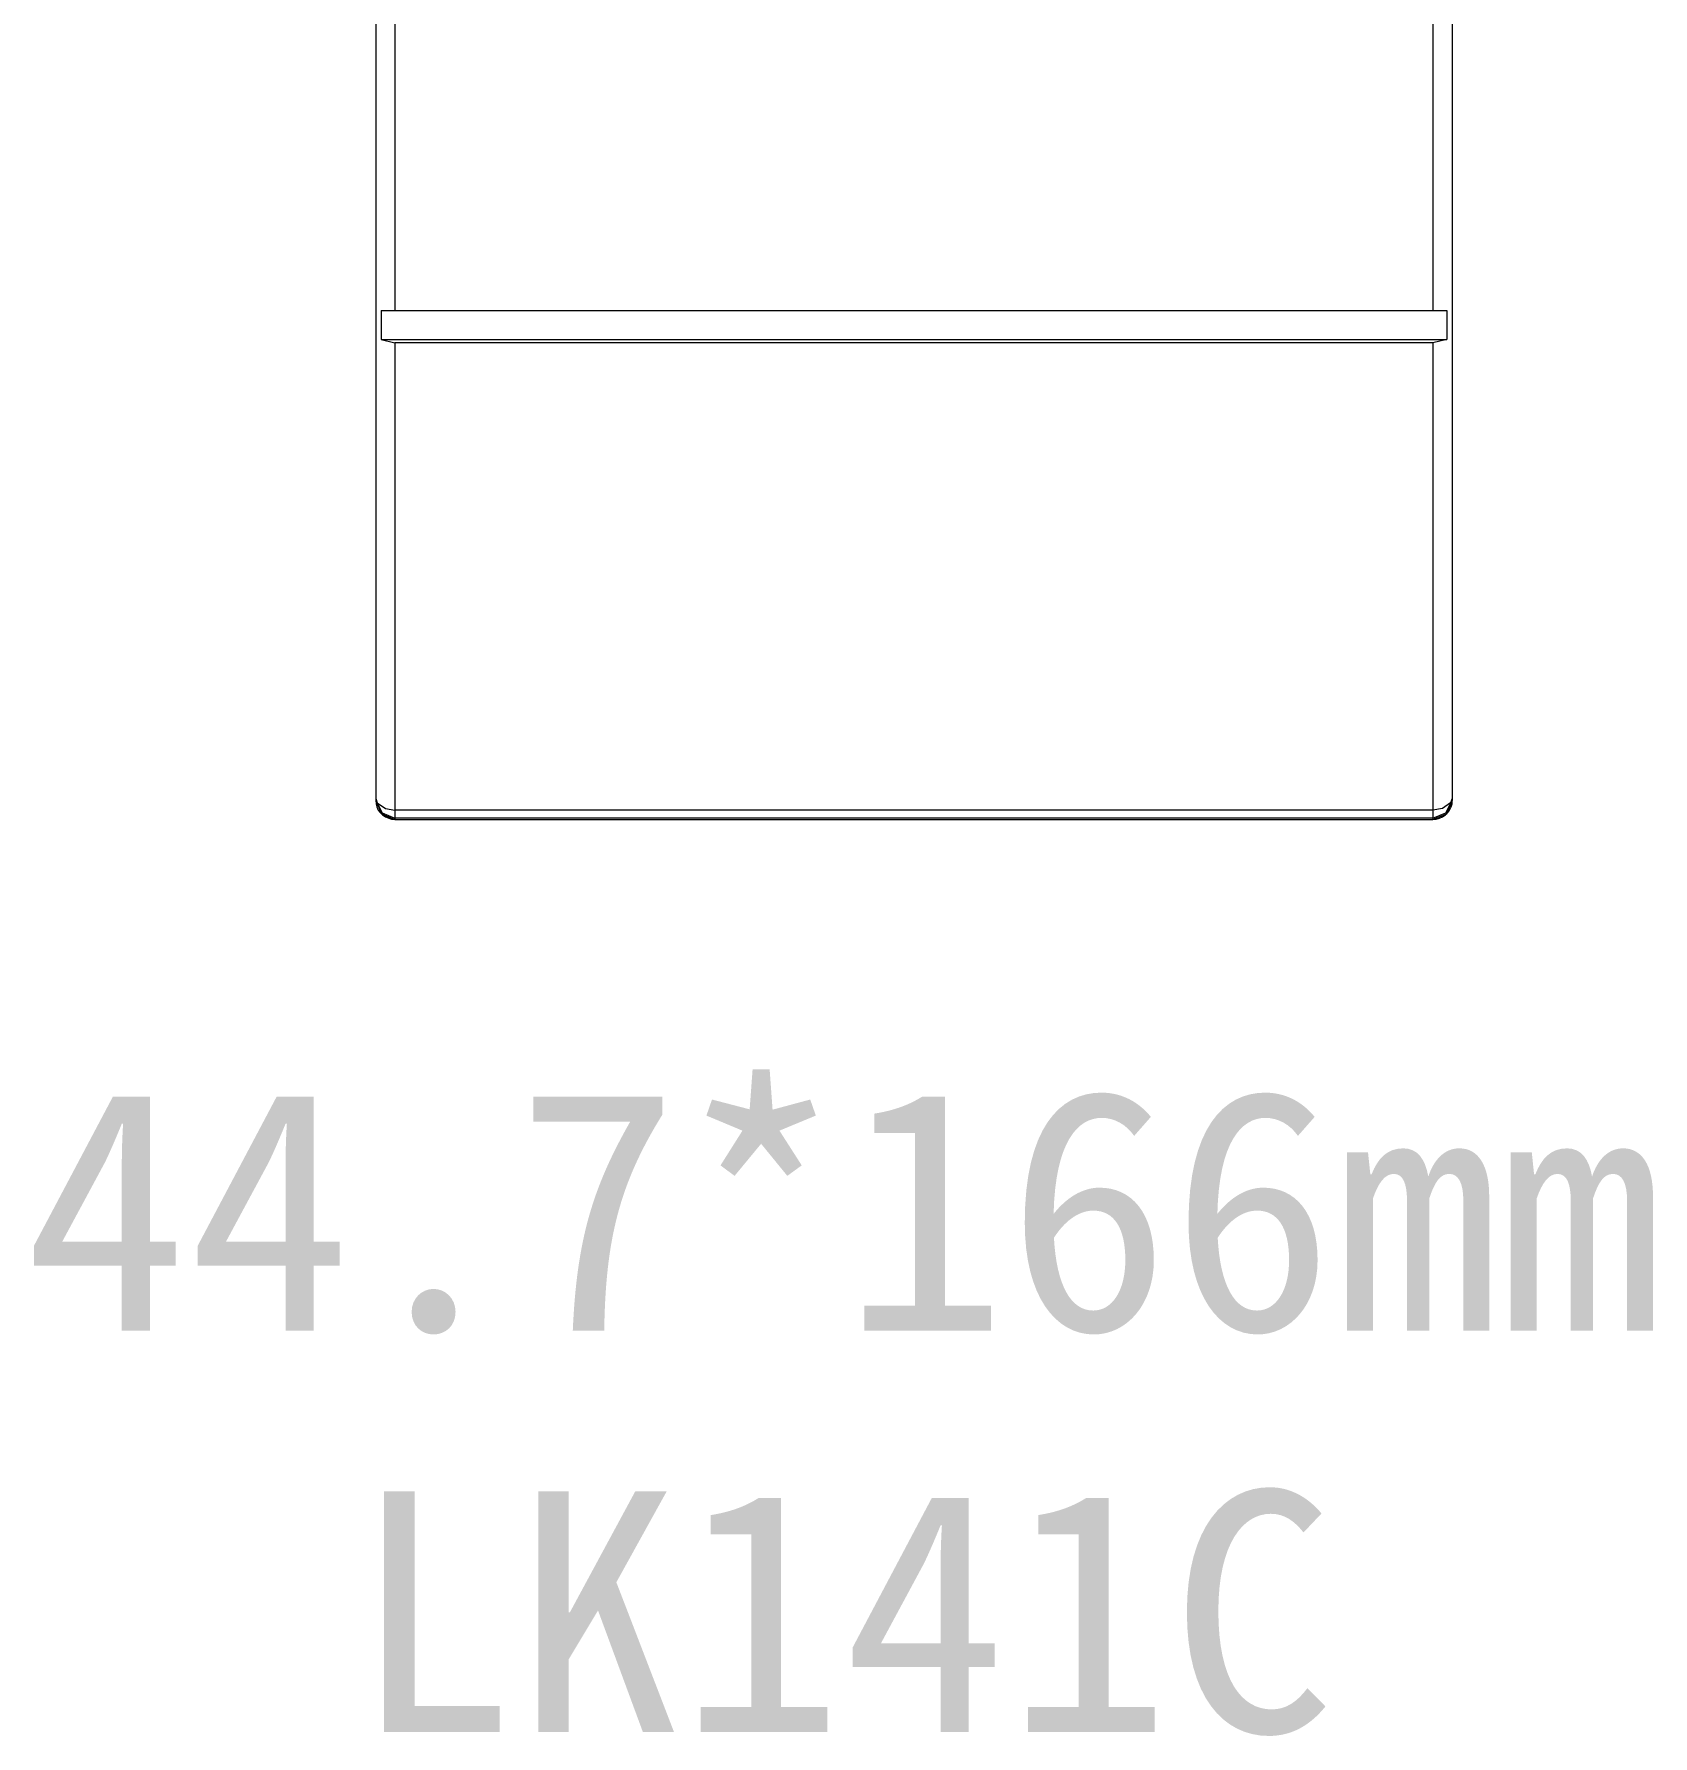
# Model space of a CAD drawing. Header units: millimetres. Extents: x 33157 to 59611, y -29750 to 1750.
# Drawn here: x 53354.3 to 53421.6, y -4554.3 to -4483.6 of the extents above; entities that cross this region are included whole.
import ezdxf

# ---------------------------------------------------------------- set-up
doc = ezdxf.new("R2010")
doc.units = ezdxf.units.MM
doc.layers.add('layer 1', color=7, linetype='Continuous', lineweight=18)
doc.layers.add('细实线', color=7, linetype='Continuous', lineweight=20)
doc.styles.add('WMF-宋体0', font='')
doc.styles.get('WMF-宋体0').set_extended_font_data('宋体')

msp = doc.modelspace()

# ---------------------------------------------------------------- linework, layer by layer
at = {"layer": 'layer 1', "lineweight": 9}
for p, q in [((53368.534, -4351.058), (53368.534, -4515.466)), ((53413.24, -4476.923), (53413.24, -4515.466)), ((53412.446, -4478.252), (53412.446, -4495.113)), ((53369.328, -4478.768), (53369.328, -4495.113)), ((53368.753, -4495.113), (53368.753, -4496.323)), ((53413.021, -4495.113), (53413.021, -4496.323)), ((53369.328, -4496.462), (53369.328, -4516.259)), ((53412.446, -4496.462), (53412.446, -4516.259)), ((53368.534, -4515.386), (53368.534, -4515.446)), ((53413.24, -4515.386), (53413.24, -4515.446))]:
    msp.add_line(p, q, dxfattribs=at)
for points in [[(53368.753, -4495.113), (53368.753, -4495.113), (53413.021, -4495.113), (53413.021, -4495.113)], [(53368.753, -4496.323), (53368.753, -4496.323), (53413.021, -4496.323), (53413.021, -4496.323)], [(53368.753, -4496.323), (53368.753, -4496.323), (53369.328, -4496.462), (53369.328, -4496.462)], [(53413.021, -4496.323), (53413.021, -4496.323), (53412.446, -4496.462), (53412.446, -4496.462)], [(53412.446, -4496.462), (53412.446, -4496.462), (53369.328, -4496.462), (53369.328, -4496.462)], [(53368.534, -4515.386), (53368.534, -4515.386), (53368.594, -4515.565), (53368.594, -4515.565)], [(53413.24, -4515.386), (53413.24, -4515.386), (53413.18, -4515.565), (53413.18, -4515.565)], [(53412.446, -4515.862), (53412.446, -4515.862), (53369.328, -4515.862), (53369.328, -4515.862)], [(53412.446, -4516.2), (53412.446, -4516.2), (53369.328, -4516.2), (53369.328, -4516.2)], [(53369.328, -4516.259), (53369.328, -4516.259), (53412.446, -4516.259), (53412.446, -4516.259)], [(53369.328, -4516.259), (53369.328, -4516.259), (53412.446, -4516.259), (53412.446, -4516.259)]]:
    msp.add_open_spline(points, degree=3, dxfattribs=at)
for points, knots in [([(53368.534, -4515.446), (53368.534, -4515.446), (53368.792, -4515.981), (53368.792, -4515.981), (53368.792, -4515.981), (53369.328, -4516.2), (53369.328, -4516.2)], [0, 0, 0, 0, 174038.198116, 174038.198116, 174038.198116, 348076.396233, 348076.396233, 348076.396233, 348076.396233]), ([(53368.534, -4515.466), (53368.534, -4515.466), (53368.773, -4516.021), (53368.773, -4516.021), (53368.773, -4516.021), (53369.328, -4516.259), (53369.328, -4516.259)], [0, 0, 0, 0, 174038.2137, 174038.2137, 174038.2137, 348076.427399, 348076.427399, 348076.427399, 348076.427399]), ([(53368.534, -4515.466), (53368.534, -4515.466), (53368.554, -4515.605), (53368.554, -4515.605), (53368.554, -4515.605), (53368.574, -4515.724), (53368.574, -4515.724), (53368.574, -4515.724), (53368.634, -4515.862), (53368.634, -4515.862), (53368.634, -4515.862), (53368.713, -4515.962), (53368.713, -4515.962), (53368.713, -4515.962), (53368.812, -4516.061), (53368.812, -4516.061), (53368.812, -4516.061), (53368.931, -4516.14), (53368.931, -4516.14), (53368.931, -4516.14), (53369.07, -4516.2), (53369.07, -4516.2), (53369.07, -4516.2), (53369.19, -4516.239), (53369.19, -4516.239), (53369.19, -4516.239), (53369.328, -4516.259), (53369.328, -4516.259)], [0, 0, 0, 0, 143112.00618, 143112.00618, 143112.00618, 286224.01236, 286224.01236, 286224.01236, 429336.018541, 429336.018541, 429336.018541, 572448.024721, 572448.024721, 572448.024721, 715560.030901, 715560.030901, 715560.030901, 858672.037081, 858672.037081, 858672.037081, 1001784.043262, 1001784.043262, 1001784.043262, 1144896.049442, 1144896.049442, 1144896.049442, 1288008.055622, 1288008.055622, 1288008.055622, 1288008.055622]), ([(53412.446, -4516.2), (53412.446, -4516.2), (53412.982, -4515.981), (53412.982, -4515.981), (53412.982, -4515.981), (53413.24, -4515.446), (53413.24, -4515.446)], [0, 0, 0, 0, 174175.656614, 174175.656614, 174175.656614, 348351.313228, 348351.313228, 348351.313228, 348351.313228]), ([(53412.446, -4516.259), (53412.446, -4516.259), (53413.021, -4516.021), (53413.021, -4516.021), (53413.021, -4516.021), (53413.24, -4515.466), (53413.24, -4515.466)], [0, 0, 0, 0, 174175.752215, 174175.752215, 174175.752215, 348351.50443, 348351.50443, 348351.50443, 348351.50443]), ([(53412.446, -4516.259), (53412.446, -4516.259), (53412.585, -4516.239), (53412.585, -4516.239), (53412.585, -4516.239), (53412.724, -4516.2), (53412.724, -4516.2), (53412.724, -4516.2), (53412.843, -4516.14), (53412.843, -4516.14), (53412.843, -4516.14), (53412.962, -4516.061), (53412.962, -4516.061), (53412.962, -4516.061), (53413.061, -4515.962), (53413.061, -4515.962), (53413.061, -4515.962), (53413.141, -4515.862), (53413.141, -4515.862), (53413.141, -4515.862), (53413.2, -4515.724), (53413.2, -4515.724), (53413.2, -4515.724), (53413.24, -4515.605), (53413.24, -4515.605), (53413.24, -4515.605), (53413.24, -4515.466), (53413.24, -4515.466)], [0, 0, 0, 0, 143225.583807, 143225.583807, 143225.583807, 286451.167614, 286451.167614, 286451.167614, 429676.75142, 429676.75142, 429676.75142, 572902.335227, 572902.335227, 572902.335227, 716127.919034, 716127.919034, 716127.919034, 859353.502841, 859353.502841, 859353.502841, 1002579.086648, 1002579.086648, 1002579.086648, 1145804.670455, 1145804.670455, 1145804.670455, 1289030.254261, 1289030.254261, 1289030.254261, 1289030.254261]), ([(53368.594, -4515.565), (53368.594, -4515.565), (53368.931, -4515.803), (53368.931, -4515.803), (53368.931, -4515.803), (53369.328, -4515.862), (53369.328, -4515.862)], [0, 0, 0, 0, 174038.500539, 174038.500539, 174038.500539, 348077.001078, 348077.001078, 348077.001078, 348077.001078]), ([(53413.18, -4515.565), (53413.18, -4515.565), (53412.843, -4515.803), (53412.843, -4515.803), (53412.843, -4515.803), (53412.446, -4515.862), (53412.446, -4515.862)], [0, 0, 0, 0, 174175.082198, 174175.082198, 174175.082198, 348350.164396, 348350.164396, 348350.164396, 348350.164396])]:
    msp.add_open_spline(points, degree=3, knots=knots, dxfattribs=at)

# ---------------------------------------------------------------- texts
at = {"layer": '细实线', "insert": (53387.941, -4540.888), "char_height": 10, "width": 151.63453, "attachment_point": 5, "style": 'WMF-宋体0'}
msp.add_mtext('\\pxqc;44.7*166mm\\PLK141C', dxfattribs=at)

doc.saveas('drawing.dxf')
